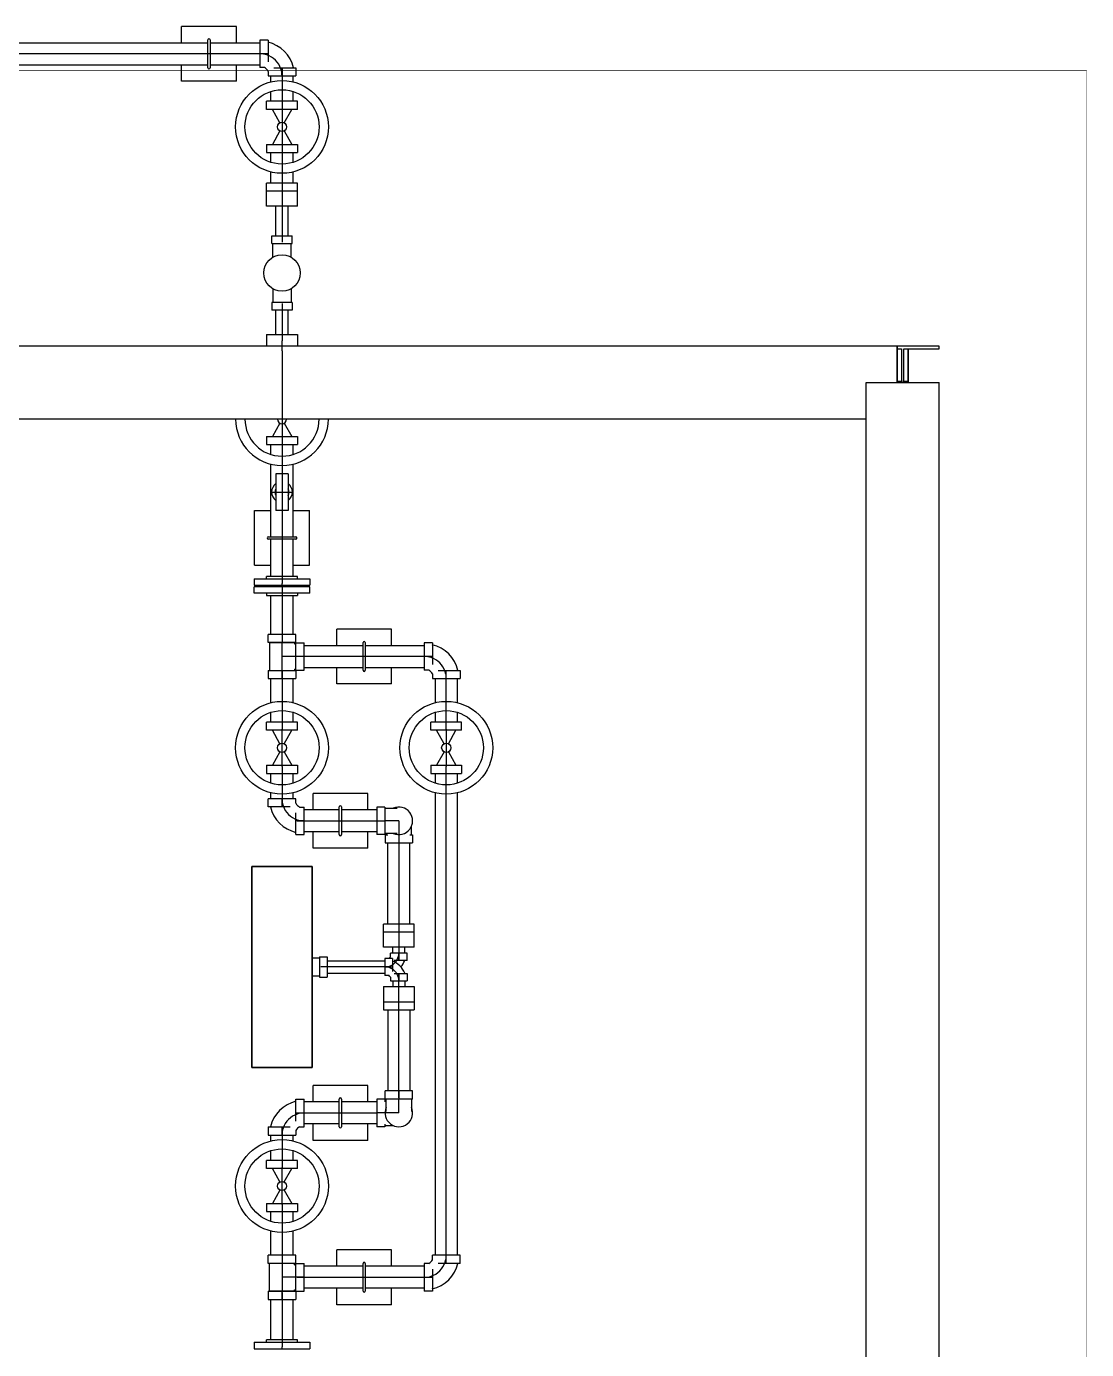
# Model space of a CAD drawing. Header units: inches. Extents: x 517790 to 538444, y 301815 to 302461.
# Drawn here: x 517920.406 to 517923.147, y 302315.29 to 302318.71 of the extents above; entities that cross this region are included whole.
import ezdxf

# ---------------------------------------------------------------- set-up
doc = ezdxf.new("R2010")
doc.units = ezdxf.units.IN
doc.header["$MEASUREMENT"] = 0
doc.layers.add('Layout', color=6, linetype='Continuous', lineweight=15)
doc.layers.add('硅胶总平面底图 工艺装置区', color=253, linetype='Continuous')

msp = doc.modelspace()

# ---------------------------------------------------------------- linework, layer by layer
at = {"layer": 'Layout', "color": 9, "const_width": 0.000914}
msp.add_lwpolyline([(517923.1468, 302310.3742), (517923.1468, 302318.5961), (517917.6656, 302318.5961), (517917.6656, 302310.3742)], close=True, dxfattribs=at)
at = {"layer": '硅胶总平面底图 工艺装置区', "color": 253, "linetype": 'Continuous', "lineweight": -3}
for p, q in [((517920.949, 302318.7095), (517920.8074, 302318.7095)), ((517920.8074, 302318.6672), (517920.8074, 302318.7095)), ((517920.949, 302318.6672), (517920.949, 302318.7095)), ((517919.9913, 302318.6672), (517920.8754, 302318.6672)), ((517920.8754, 302318.6028), (517920.8754, 302318.6746)), ((517920.881, 302318.6746), (517920.881, 302318.6028)), ((517920.881, 302318.6672), (517921.0099, 302318.6672)), ((517921.0099, 302318.6743), (517921.0099, 302318.6031)), ((517921.0309, 302318.6743), (517921.0099, 302318.6743)), ((517921.0309, 302318.6743), (517921.0309, 302318.6178)), ((517920.8754, 302318.6387), (517919.9913, 302318.6387)), ((517920.881, 302318.6387), (517920.8754, 302318.6387)), ((517921.0099, 302318.6387), (517920.881, 302318.6387)), ((517921.0279, 302318.6387), (517921.0099, 302318.6387)), ((517921.0279, 302318.6387), (517921.0099, 302318.6387)), ((517921.0309, 302318.6387), (517921.0279, 302318.6387)), ((517921.0309, 302318.6387), (517921.0309, 302318.6387)), ((517919.9913, 302318.6102), (517920.8754, 302318.6102)), ((517920.8074, 302318.5679), (517920.8074, 302318.6102)), ((517920.881, 302318.6102), (517921.0099, 302318.6102)), ((517920.949, 302318.5679), (517920.949, 302318.6102)), ((517921.0217, 302318.6031), (517921.0099, 302318.6031)), ((517921.0314, 302318.5934), (517921.0314, 302318.5817)), ((517921.0314, 302318.5817), (517921.067, 302318.5817)), ((517921.0385, 302318.5664), (517921.0385, 302318.5817)), ((517921.0461, 302318.6026), (517921.067, 302318.6026)), ((517921.067, 302318.5996), (517921.067, 302318.6026)), ((517921.067, 302318.6026), (517921.067, 302318.6026)), ((517921.067, 302318.6026), (517921.1026, 302318.6026)), ((517921.067, 302318.5996), (517921.067, 302318.5817)), ((517921.067, 302318.5817), (517921.067, 302318.5996)), ((517921.067, 302318.5817), (517921.067, 302318.5698)), ((517921.067, 302318.5817), (517921.1026, 302318.5817)), ((517921.0955, 302318.5664), (517921.0955, 302318.5817)), ((517921.1026, 302318.6026), (517921.1026, 302318.5817)), ((517920.949, 302318.5679), (517920.8074, 302318.5679)), ((517921.067, 302318.5698), (517921.067, 302318.5458)), ((517921.067, 302318.5458), (517921.067, 302318.516)), ((517921.067, 302318.516), (517921.0273, 302318.516)), ((517921.0273, 302318.495), (517921.0273, 302318.516)), ((517921.0385, 302318.516), (517921.0385, 302318.5415)), ((517921.067, 302318.516), (517921.067, 302318.498)), ((517921.1067, 302318.516), (517921.067, 302318.516)), ((517921.0955, 302318.516), (517921.0955, 302318.5415)), ((517921.1067, 302318.495), (517921.1067, 302318.516)), ((517921.067, 302318.495), (517921.0273, 302318.495)), ((517921.0612, 302318.4604), (517921.042, 302318.495)), ((517921.067, 302318.498), (517921.067, 302318.4018)), ((517921.1067, 302318.495), (517921.067, 302318.495)), ((517921.0728, 302318.4604), (517921.092, 302318.495)), ((517921.0612, 302318.4394), (517921.042, 302318.4048)), ((517921.0728, 302318.4394), (517921.092, 302318.4048)), ((517921.0273, 302318.4048), (517921.067, 302318.4048)), ((517921.0273, 302318.4048), (517921.0273, 302318.3838)), ((517921.0273, 302318.3838), (517921.067, 302318.3838)), ((517921.0385, 302318.3583), (517921.0385, 302318.3838)), ((517921.067, 302318.4048), (517921.1067, 302318.4048)), ((517921.067, 302318.4018), (517921.067, 302318.3838)), ((517921.067, 302318.3838), (517921.1067, 302318.3838)), ((517921.067, 302318.3838), (517921.067, 302318.354)), ((517921.0955, 302318.3583), (517921.0955, 302318.3838)), ((517921.1067, 302318.4048), (517921.1067, 302318.3838)), ((517921.067, 302318.354), (517921.067, 302318.33)), ((517921.0385, 302318.3046), (517921.0385, 302318.3335)), ((517921.067, 302318.33), (517921.067, 302318.3046)), ((517921.0955, 302318.3046), (517921.0955, 302318.3335)), ((517921.067, 302318.3046), (517921.0273, 302318.3046)), ((517921.0273, 302318.2446), (517921.0273, 302318.3046)), ((517921.0273, 302318.2836), (517921.0273, 302318.3046)), ((517921.067, 302318.2836), (517921.0273, 302318.2836)), ((517921.1067, 302318.3046), (517921.067, 302318.3046)), ((517921.067, 302318.3046), (517921.067, 302318.2866)), ((517921.067, 302318.2866), (517921.067, 302318.2611)), ((517921.1067, 302318.2836), (517921.067, 302318.2836)), ((517921.1067, 302318.2446), (517921.1067, 302318.3046)), ((517921.1067, 302318.2836), (517921.1067, 302318.3046)), ((517921.067, 302318.2446), (517921.0273, 302318.2446)), ((517921.0512, 302318.1681), (517921.0512, 302318.2446)), ((517921.067, 302318.2611), (517921.067, 302318.2446)), ((517921.067, 302318.2446), (517921.067, 302318.1681)), ((517921.1067, 302318.2446), (517921.067, 302318.2446)), ((517921.0828, 302318.1681), (517921.0828, 302318.2446)), ((517921.0407, 302318.1681), (517921.0933, 302318.1681)), ((517921.0407, 302318.1486), (517921.0407, 302318.1681)), ((517921.067, 302318.1681), (517921.067, 302318.1516)), ((517921.0933, 302318.1486), (517921.0933, 302318.1681)), ((517921.0407, 302318.1486), (517921.0933, 302318.1486)), ((517921.0437, 302318.1134), (517921.0437, 302318.1486)), ((517921.0903, 302318.1134), (517921.0903, 302318.1486)), ((517921.0437, 302318.0312), (517921.0437, 302317.996)), ((517921.0903, 302318.0312), (517921.0903, 302317.996)), ((517921.067, 302317.996), (517921.0407, 302317.996)), ((517921.0407, 302317.996), (517921.0407, 302317.9765)), ((517921.067, 302317.9765), (517921.0407, 302317.9765)), ((517921.0512, 302317.9135), (517921.0512, 302317.9765)), ((517921.0933, 302317.996), (517921.067, 302317.996)), ((517921.067, 302317.993), (517921.067, 302317.9765)), ((517921.0933, 302317.9765), (517921.067, 302317.9765)), ((517921.067, 302317.9765), (517921.067, 302317.9135)), ((517921.0828, 302317.9135), (517921.0828, 302317.9765)), ((517921.0933, 302317.996), (517921.0933, 302317.9765)), ((517921.0273, 302317.9135), (517921.067, 302317.9135)), ((517921.0273, 302317.9135), (517921.0273, 302317.8835)), ((517921.067, 302317.9135), (517921.067, 302317.897)), ((517921.067, 302317.9135), (517921.1067, 302317.9135)), ((517921.067, 302317.8835), (517921.067, 302317.897)), ((517921.1067, 302317.9135), (517921.1067, 302317.8835)), ((517922.6569, 302317.8835), (517917.9369, 302317.8835)), ((517921.067, 302317.8715), (517921.067, 302317.8835)), ((517921.067, 302317.8715), (517921.067, 302317.7428)), ((517922.6581, 302317.8835), (517922.6569, 302317.8835)), ((517922.6569, 302317.8835), (517922.6569, 302317.7891)), ((517922.7662, 302317.8835), (517922.6581, 302317.8835)), ((517922.6581, 302317.792), (517922.6581, 302317.8835)), ((517922.6581, 302317.876), (517922.669, 302317.876)), ((517922.669, 302317.876), (517922.669, 302317.792)), ((517922.6746, 302317.7891), (517922.6746, 302317.876)), ((517922.6746, 302317.876), (517922.7662, 302317.876)), ((517922.6855, 302317.876), (517922.6855, 302317.792)), ((517922.6867, 302317.7891), (517922.6867, 302317.876)), ((517922.7662, 302317.876), (517922.7662, 302317.8835)), ((517922.6718, 302317.792), (517922.6581, 302317.792)), ((517922.6855, 302317.792), (517922.6746, 302317.792)), ((517922.5774, 302310.9924), (517922.5774, 302317.7891)), ((517922.5774, 302317.7891), (517922.7662, 302317.7891)), ((517922.7662, 302310.9924), (517922.7662, 302317.7891)), ((517921.067, 302317.7428), (517921.067, 302317.6947)), ((517922.5774, 302317.6947), (517917.9443, 302317.6947)), ((517921.067, 302317.6947), (517921.067, 302317.6466)), ((517921.0612, 302317.6842), (517921.042, 302317.6496)), ((517921.0728, 302317.6842), (517921.092, 302317.6496)), ((517921.0273, 302317.6496), (517921.067, 302317.6496)), ((517921.0273, 302317.6496), (517921.0273, 302317.6286)), ((517921.0273, 302317.6286), (517921.067, 302317.6286)), ((517921.0385, 302317.6031), (517921.0385, 302317.6286)), ((517921.067, 302317.6496), (517921.1067, 302317.6496)), ((517921.067, 302317.6466), (517921.067, 302317.6286)), ((517921.067, 302317.6286), (517921.067, 302317.5988)), ((517921.067, 302317.6286), (517921.1067, 302317.6286)), ((517921.0955, 302317.6031), (517921.0955, 302317.6286)), ((517921.1067, 302317.6496), (517921.1067, 302317.6286)), ((517921.067, 302317.5988), (517921.067, 302317.5748)), ((517921.0385, 302317.5059), (517921.0385, 302317.5783)), ((517921.0513, 302317.5531), (517921.0513, 302317.5059)), ((517921.0827, 302317.5531), (517921.0513, 302317.5531)), ((517921.067, 302317.5748), (517921.067, 302317.5531)), ((517921.067, 302317.5531), (517921.067, 302317.5059)), ((517921.0827, 302317.5531), (517921.0827, 302317.5059)), ((517921.0955, 302317.5059), (517921.0955, 302317.5783)), ((517921.0385, 302317.5059), (517921.0955, 302317.5059)), ((517921.0385, 302317.3903), (517921.0385, 302317.5059)), ((517921.0513, 302317.5059), (517921.0513, 302317.4587)), ((517921.067, 302317.5059), (517921.067, 302317.4587)), ((517921.067, 302317.5059), (517921.067, 302317.5059)), ((517921.067, 302317.5059), (517921.067, 302317.5059)), ((517921.0827, 302317.5059), (517921.0827, 302317.4587)), ((517921.0955, 302317.3903), (517921.0955, 302317.5059)), ((517920.9962, 302317.3167), (517920.9962, 302317.4583)), ((517920.9962, 302317.4583), (517921.0385, 302317.4583)), ((517921.0827, 302317.4587), (517921.0513, 302317.4587)), ((517921.067, 302317.4587), (517921.067, 302317.3903)), ((517921.0955, 302317.4583), (517921.1378, 302317.4583)), ((517921.1378, 302317.3167), (517921.1378, 302317.4583)), ((517921.0311, 302317.3903), (517921.1029, 302317.3903)), ((517921.1029, 302317.3846), (517921.0311, 302317.3846)), ((517921.0385, 302317.2879), (517921.0385, 302317.3846)), ((517921.067, 302317.3903), (517921.067, 302317.3846)), ((517921.067, 302317.3846), (517921.067, 302317.2879)), ((517921.0955, 302317.2879), (517921.0955, 302317.3846)), ((517920.9962, 302317.3167), (517921.0385, 302317.3167)), ((517921.0955, 302317.3167), (517921.1378, 302317.3167)), ((517920.9951, 302317.2819), (517921.067, 302317.2819)), ((517920.9951, 302317.2819), (517920.9951, 302317.2654)), ((517921.067, 302317.2879), (517921.0273, 302317.2879)), ((517921.0273, 302317.2819), (517921.0273, 302317.2879)), ((517921.067, 302317.2879), (517921.067, 302317.2699)), ((517921.1067, 302317.2879), (517921.067, 302317.2879)), ((517921.067, 302317.2819), (517921.1389, 302317.2819)), ((517921.1067, 302317.2819), (517921.1067, 302317.2879)), ((517921.1389, 302317.2819), (517921.1389, 302317.2654)), ((517920.9951, 302317.2654), (517921.067, 302317.2654)), ((517921.067, 302317.2612), (517920.9951, 302317.2612)), ((517920.9951, 302317.2446), (517920.9951, 302317.2612)), ((517921.067, 302317.2446), (517920.9951, 302317.2446)), ((517921.0273, 302317.2446), (517921.0273, 302317.2386)), ((517921.067, 302317.2654), (517921.067, 302317.2699)), ((517921.067, 302317.2654), (517921.1389, 302317.2654)), ((517921.067, 302317.2612), (517921.067, 302317.2566)), ((517921.1389, 302317.2612), (517921.067, 302317.2612)), ((517921.067, 302317.2566), (517921.067, 302317.2386)), ((517921.1389, 302317.2446), (517921.067, 302317.2446)), ((517921.1067, 302317.2446), (517921.1067, 302317.2386)), ((517921.1389, 302317.2446), (517921.1389, 302317.2612)), ((517921.0273, 302317.2386), (517921.067, 302317.2386)), ((517921.0385, 302317.1382), (517921.0385, 302317.2386)), ((517921.067, 302317.2386), (517921.1067, 302317.2386)), ((517921.067, 302317.2386), (517921.067, 302317.1382)), ((517921.0955, 302317.1382), (517921.0955, 302317.2386)), ((517921.3502, 302317.1519), (517921.2086, 302317.1519)), ((517921.2086, 302317.1096), (517921.2086, 302317.1519)), ((517921.3502, 302317.1096), (517921.3502, 302317.1519)), ((517921.1026, 302317.1382), (517921.0314, 302317.1382)), ((517921.0314, 302317.1172), (517921.0314, 302317.1382)), ((517921.1026, 302317.1172), (517921.0314, 302317.1172)), ((517921.0344, 302317.1172), (517921.0996, 302317.1172)), ((517921.0344, 302317.1172), (517921.0344, 302317.045)), ((517921.067, 302317.1382), (517921.067, 302317.1202)), ((517921.067, 302317.1382), (517921.067, 302317.1202)), ((517921.067, 302317.1202), (517921.067, 302317.1172)), ((517921.067, 302317.045), (517921.067, 302317.1172)), ((517921.067, 302317.1172), (517921.067, 302317.1172)), ((517921.0996, 302317.1172), (517921.0996, 302317.1137)), ((517921.0996, 302317.1137), (517921.1031, 302317.1137)), ((517921.1026, 302317.1172), (517921.1026, 302317.1382)), ((517921.1031, 302317.0811), (517921.1031, 302317.1167)), ((517921.1031, 302317.1167), (517921.1241, 302317.1167)), ((517921.1241, 302317.0811), (517921.1241, 302317.1167)), ((517921.1241, 302317.1096), (517921.2766, 302317.1096)), ((517921.2766, 302317.0453), (517921.2766, 302317.117)), ((517921.2822, 302317.117), (517921.2822, 302317.0453)), ((517921.2822, 302317.1096), (517921.4347, 302317.1096)), ((517921.4347, 302317.1167), (517921.4347, 302317.0455)), ((517921.4557, 302317.1167), (517921.4347, 302317.1167)), ((517921.4557, 302317.1167), (517921.4557, 302317.0602)), ((517921.1031, 302317.0811), (517921.067, 302317.0811)), ((517921.1061, 302317.0811), (517921.1031, 302317.0811)), ((517921.1031, 302317.0455), (517921.1031, 302317.0811)), ((517921.1241, 302317.0811), (517921.1061, 302317.0811)), ((517921.1241, 302317.0811), (517921.1061, 302317.0811)), ((517921.2766, 302317.0811), (517921.1241, 302317.0811)), ((517921.1241, 302317.0455), (517921.1241, 302317.0811)), ((517921.2822, 302317.0811), (517921.2766, 302317.0811)), ((517921.4347, 302317.0811), (517921.2822, 302317.0811)), ((517921.4527, 302317.0811), (517921.4347, 302317.0811)), ((517921.4527, 302317.0811), (517921.4347, 302317.0811)), ((517921.4557, 302317.0811), (517921.4527, 302317.0811)), ((517921.4557, 302317.0811), (517921.4557, 302317.0811)), ((517921.0314, 302317.045), (517921.1026, 302317.045)), ((517921.0314, 302317.045), (517921.0314, 302317.0241)), ((517921.067, 302317.042), (517921.067, 302317.045)), ((517921.067, 302317.0241), (517921.067, 302317.042)), ((517921.067, 302317.042), (517921.067, 302317.0241)), ((517921.0996, 302317.0485), (517921.0996, 302317.045)), ((517921.0996, 302317.0485), (517921.1031, 302317.0485)), ((517921.1026, 302317.045), (517921.1026, 302317.0241)), ((517921.1031, 302317.0455), (517921.1241, 302317.0455)), ((517921.1241, 302317.0527), (517921.2766, 302317.0527)), ((517921.2086, 302317.0103), (517921.2086, 302317.0527)), ((517921.2822, 302317.0527), (517921.4347, 302317.0527)), ((517921.3502, 302317.0103), (517921.3502, 302317.0527)), ((517921.4465, 302317.0455), (517921.4347, 302317.0455)), ((517921.4709, 302317.045), (517921.4918, 302317.045)), ((517921.4918, 302317.042), (517921.4918, 302317.045)), ((517921.4918, 302317.045), (517921.4918, 302317.045)), ((517921.4918, 302317.045), (517921.5274, 302317.045)), ((517921.4918, 302317.0241), (517921.4918, 302317.042)), ((517921.4918, 302317.0241), (517921.4918, 302317.042)), ((517921.5274, 302317.045), (517921.5274, 302317.0241)), ((517921.0314, 302317.0241), (517921.1026, 302317.0241)), ((517921.0385, 302316.9616), (517921.0385, 302317.0241)), ((517921.067, 302317.0241), (517921.067, 302316.965)), ((517921.0955, 302316.9616), (517921.0955, 302317.0241)), ((517921.3502, 302317.0103), (517921.2086, 302317.0103)), ((517921.4562, 302317.0358), (517921.4562, 302317.0241)), ((517921.4562, 302317.0241), (517921.4918, 302317.0241)), ((517921.4633, 302317.0241), (517921.4633, 302316.9616)), ((517921.4918, 302317.0241), (517921.5274, 302317.0241)), ((517921.4918, 302316.965), (517921.4918, 302317.0241)), ((517921.5203, 302317.0241), (517921.5203, 302316.9616)), ((517921.067, 302316.965), (517921.067, 302316.941)), ((517921.067, 302316.941), (517921.067, 302316.9112)), ((517921.4918, 302316.941), (517921.4918, 302316.965)), ((517921.4918, 302316.9112), (517921.4918, 302316.941)), ((517921.067, 302316.9112), (517921.0273, 302316.9112)), ((517921.0273, 302316.8902), (517921.0273, 302316.9112)), ((517921.0385, 302316.9112), (517921.0385, 302316.9367)), ((517921.067, 302316.9112), (517921.067, 302316.8932)), ((517921.1067, 302316.9112), (517921.067, 302316.9112)), ((517921.0955, 302316.9112), (517921.0955, 302316.9367)), ((517921.1067, 302316.8902), (517921.1067, 302316.9112)), ((517921.4918, 302316.9112), (517921.4521, 302316.9112)), ((517921.4521, 302316.8902), (517921.4521, 302316.9112)), ((517921.4633, 302316.9367), (517921.4633, 302316.9112)), ((517921.5315, 302316.9112), (517921.4918, 302316.9112)), ((517921.4918, 302316.8932), (517921.4918, 302316.9112)), ((517921.5203, 302316.9367), (517921.5203, 302316.9112)), ((517921.5315, 302316.8902), (517921.5315, 302316.9112)), ((517921.067, 302316.8902), (517921.0273, 302316.8902)), ((517921.0612, 302316.8556), (517921.042, 302316.8902)), ((517921.067, 302316.797), (517921.067, 302316.8932)), ((517921.1067, 302316.8902), (517921.067, 302316.8902)), ((517921.0728, 302316.8556), (517921.092, 302316.8902)), ((517921.4918, 302316.8902), (517921.4521, 302316.8902)), ((517921.486, 302316.8556), (517921.4668, 302316.8902)), ((517921.4918, 302316.8932), (517921.4918, 302316.797)), ((517921.5315, 302316.8902), (517921.4918, 302316.8902)), ((517921.4976, 302316.8556), (517921.5168, 302316.8902)), ((517921.0612, 302316.8346), (517921.042, 302316.8)), ((517921.0728, 302316.8346), (517921.092, 302316.8)), ((517921.486, 302316.8346), (517921.4668, 302316.8)), ((517921.4976, 302316.8346), (517921.5168, 302316.8)), ((517921.0273, 302316.8), (517921.067, 302316.8)), ((517921.0273, 302316.8), (517921.0273, 302316.779)), ((517921.067, 302316.8), (517921.1067, 302316.8)), ((517921.1067, 302316.8), (517921.1067, 302316.779)), ((517921.4521, 302316.8), (517921.4918, 302316.8)), ((517921.4521, 302316.8), (517921.4521, 302316.779)), ((517921.4918, 302316.8), (517921.5315, 302316.8)), ((517921.5315, 302316.8), (517921.5315, 302316.779)), ((517921.0273, 302316.779), (517921.067, 302316.779)), ((517921.0385, 302316.7535), (517921.0385, 302316.779)), ((517921.067, 302316.797), (517921.067, 302316.779)), ((517921.067, 302316.779), (517921.067, 302316.7492)), ((517921.067, 302316.779), (517921.1067, 302316.779)), ((517921.0955, 302316.7535), (517921.0955, 302316.779)), ((517921.4521, 302316.779), (517921.4918, 302316.779)), ((517921.4633, 302316.779), (517921.4633, 302316.7535)), ((517921.4918, 302316.779), (517921.4918, 302316.797)), ((517921.4918, 302316.779), (517921.5315, 302316.779)), ((517921.4918, 302316.7492), (517921.4918, 302316.779)), ((517921.5203, 302316.779), (517921.5203, 302316.7535)), ((517921.067, 302316.7492), (517921.067, 302316.7252)), ((517921.4918, 302316.7252), (517921.4918, 302316.7492)), ((517921.1026, 302316.7134), (517921.0314, 302316.7134)), ((517921.0314, 302316.6924), (517921.0314, 302316.7134)), ((517921.0385, 302316.7134), (517921.0385, 302316.7287)), ((517921.067, 302316.7252), (517921.067, 302316.7134)), ((517921.067, 302316.6954), (517921.067, 302316.7134)), ((517921.067, 302316.7134), (517921.067, 302316.6954)), ((517921.0955, 302316.7134), (517921.0955, 302316.7287)), ((517921.1026, 302316.7017), (517921.1026, 302316.7134)), ((517921.2888, 302316.7271), (517921.1472, 302316.7271)), ((517921.1472, 302316.6848), (517921.1472, 302316.7271)), ((517921.2888, 302316.6848), (517921.2888, 302316.7271)), ((517921.4633, 302316.7287), (517921.4633, 302315.5334)), ((517921.4918, 302315.5334), (517921.4918, 302316.7252)), ((517921.5203, 302316.7287), (517921.5203, 302315.5334)), ((517921.0879, 302316.6924), (517921.0314, 302316.6924)), ((517921.067, 302316.6924), (517921.067, 302316.6954)), ((517921.067, 302316.6924), (517921.067, 302316.6924)), ((517921.1031, 302316.6207), (517921.1031, 302316.6773)), ((517921.1123, 302316.6919), (517921.1241, 302316.6919)), ((517921.1241, 302316.6207), (517921.1241, 302316.6919)), ((517921.2152, 302316.6848), (517921.1241, 302316.6848)), ((517921.2152, 302316.6205), (517921.2152, 302316.6922)), ((517921.2209, 302316.6922), (517921.2209, 302316.6205)), ((517921.312, 302316.6848), (517921.2209, 302316.6848)), ((517921.312, 302316.6919), (517921.312, 302316.6207)), ((517921.333, 302316.6919), (517921.312, 302316.6919)), ((517921.333, 302316.6919), (517921.333, 302316.6207)), ((517921.333, 302316.6889), (517921.3651, 302316.6889)), ((517921.1061, 302316.6563), (517921.1031, 302316.6563)), ((517921.1031, 302316.6563), (517921.1031, 302316.6563)), ((517921.1241, 302316.6563), (517921.1061, 302316.6563)), ((517921.1061, 302316.6563), (517921.1241, 302316.6563)), ((517921.1241, 302316.6563), (517921.2152, 302316.6563)), ((517921.2152, 302316.6563), (517921.2209, 302316.6563)), ((517921.2209, 302316.6563), (517921.312, 302316.6563)), ((517921.312, 302316.6563), (517921.33, 302316.6563)), ((517921.312, 302316.6563), (517921.33, 302316.6563)), ((517921.33, 302316.6563), (517921.333, 302316.6563)), ((517921.333, 302316.6563), (517921.333, 302316.6563)), ((517921.3691, 302316.6563), (517921.333, 302316.6563)), ((517921.3691, 302316.6563), (517921.3691, 302316.6207)), ((517921.4017, 302316.6202), (517921.4017, 302316.642)), ((517921.1031, 302316.6207), (517921.1241, 302316.6207)), ((517921.2152, 302316.6279), (517921.1241, 302316.6279)), ((517921.1472, 302316.5855), (517921.1472, 302316.6279)), ((517921.312, 302316.6279), (517921.2209, 302316.6279)), ((517921.2888, 302316.5855), (517921.2888, 302316.6279)), ((517921.333, 302316.6207), (517921.312, 302316.6207)), ((517921.3651, 302316.6237), (517921.333, 302316.6237)), ((517921.3335, 302316.6202), (517921.3403, 302316.6202)), ((517921.3335, 302316.6202), (517921.3335, 302316.5993)), ((517921.3335, 302316.5993), (517921.4047, 302316.5993)), ((517921.3365, 302316.6237), (517921.3365, 302316.6202)), ((517921.3406, 302316.3894), (517921.3406, 302316.5993)), ((517921.3691, 302316.6207), (517921.3691, 302316.6172)), ((517921.3691, 302316.6172), (517921.3691, 302316.5993)), ((517921.3691, 302316.5993), (517921.3691, 302316.3894)), ((517921.3976, 302316.3894), (517921.3976, 302316.5993)), ((517921.3979, 302316.6202), (517921.4047, 302316.6202)), ((517921.4047, 302316.6202), (517921.4047, 302316.5993)), ((517921.2888, 302316.5855), (517921.1472, 302316.5855)), ((517920.9891, 302316.5382), (517920.9891, 302316.019)), ((517920.9891, 302316.019), (517920.9891, 302316.5382)), ((517921.1449, 302316.5382), (517920.9891, 302316.5382)), ((517920.9891, 302316.5382), (517921.1449, 302316.5382)), ((517921.1449, 302316.019), (517921.1449, 302316.5382)), ((517921.1449, 302316.5382), (517921.1449, 302316.019)), ((517921.3691, 302316.3894), (517921.3294, 302316.3894)), ((517921.3294, 302316.3295), (517921.3294, 302316.3894)), ((517921.3294, 302316.3685), (517921.3294, 302316.3894)), ((517921.3691, 302316.3685), (517921.3294, 302316.3685)), ((517921.3691, 302316.3894), (517921.3691, 302316.3715)), ((517921.4088, 302316.3894), (517921.3691, 302316.3894)), ((517921.3691, 302316.3715), (517921.3691, 302316.346)), ((517921.4088, 302316.3685), (517921.3691, 302316.3685)), ((517921.4088, 302316.3295), (517921.4088, 302316.3894)), ((517921.4088, 302316.3685), (517921.4088, 302316.3894)), ((517921.3691, 302316.3295), (517921.3294, 302316.3295)), ((517921.3533, 302316.3145), (517921.3533, 302316.3295)), ((517921.3691, 302316.346), (517921.3691, 302316.3295)), ((517921.3691, 302316.3295), (517921.3691, 302316.3145)), ((517921.4088, 302316.3295), (517921.3691, 302316.3295)), ((517921.3848, 302316.3145), (517921.3848, 302316.3295)), ((517921.1449, 302316.3018), (517921.1641, 302316.3018)), ((517921.1641, 302316.3048), (517921.1641, 302316.2785)), ((517921.1641, 302316.3048), (517921.1836, 302316.3048)), ((517921.1836, 302316.3048), (517921.1836, 302316.2785)), ((517921.1836, 302316.2943), (517921.3331, 302316.2943)), ((517921.3331, 302316.3002), (517921.3331, 302316.2568)), ((517921.3526, 302316.3002), (517921.3331, 302316.3002)), ((517921.3908, 302316.3145), (517921.3474, 302316.3145)), ((517921.3474, 302316.3048), (517921.3474, 302316.3145)), ((517921.3526, 302316.3002), (517921.3526, 302316.2664)), ((517921.3908, 302316.295), (517921.3569, 302316.295)), ((517921.3691, 302316.3145), (517921.3691, 302316.298)), ((517921.3691, 302316.298), (517921.3691, 302316.3145)), ((517921.3691, 302316.295), (517921.3691, 302316.298)), ((517921.3691, 302316.295), (517921.3691, 302316.295)), ((517921.3908, 302316.295), (517921.3908, 302316.3145)), ((517921.1449, 302316.2553), (517921.1641, 302316.2553)), ((517921.1641, 302316.2785), (517921.1641, 302316.2523)), ((517921.1836, 302316.2785), (517921.1671, 302316.2785)), ((517921.1836, 302316.2785), (517921.1836, 302316.2523)), ((517921.3331, 302316.2785), (517921.1836, 302316.2785)), ((517921.1836, 302316.2628), (517921.3331, 302316.2628)), ((517921.3331, 302316.2785), (517921.3496, 302316.2785)), ((517921.3496, 302316.2785), (517921.3331, 302316.2785)), ((517921.3428, 302316.2568), (517921.3331, 302316.2568)), ((517921.3496, 302316.2785), (517921.3526, 302316.2785)), ((517921.3526, 302316.2785), (517921.3526, 302316.2785)), ((517921.3569, 302316.262), (517921.3908, 302316.262)), ((517921.3691, 302316.2621), (517921.3691, 302316.262)), ((517921.3691, 302316.262), (517921.3691, 302316.2591)), ((517921.3691, 302316.2591), (517921.3691, 302316.2426)), ((517921.3691, 302316.2426), (517921.3691, 302316.2591)), ((517921.3908, 302316.262), (517921.3908, 302316.2426)), ((517921.1641, 302316.2523), (517921.1836, 302316.2523)), ((517921.3294, 302316.2276), (517921.3691, 302316.2276)), ((517921.3294, 302316.2276), (517921.3294, 302316.1676)), ((517921.3474, 302316.2523), (517921.3474, 302316.2426)), ((517921.3474, 302316.2426), (517921.3908, 302316.2426)), ((517921.3533, 302316.2426), (517921.3533, 302316.2276)), ((517921.3691, 302316.2276), (517921.3691, 302316.2426)), ((517921.3691, 302316.2276), (517921.4088, 302316.2276)), ((517921.3691, 302316.2111), (517921.3691, 302316.2276)), ((517921.3848, 302316.2426), (517921.3848, 302316.2276)), ((517921.4088, 302316.2276), (517921.4088, 302316.1676)), ((517921.3294, 302316.1886), (517921.3691, 302316.1886)), ((517921.3294, 302316.1886), (517921.3294, 302316.1676)), ((517921.3691, 302316.1856), (517921.3691, 302316.2111)), ((517921.3691, 302316.1886), (517921.4088, 302316.1886)), ((517921.3691, 302316.1676), (517921.3691, 302316.1856)), ((517921.4088, 302316.1886), (517921.4088, 302316.1676)), ((517921.3294, 302316.1676), (517921.3691, 302316.1676)), ((517921.3406, 302316.1676), (517921.3406, 302315.9582)), ((517921.3691, 302315.9582), (517921.3691, 302316.1676)), ((517921.3691, 302316.1676), (517921.4088, 302316.1676)), ((517921.3976, 302316.1676), (517921.3976, 302315.9582)), ((517920.9891, 302316.019), (517921.1449, 302316.019)), ((517921.1449, 302316.019), (517920.9891, 302316.019)), ((517921.2888, 302315.9719), (517921.1472, 302315.9719)), ((517921.1472, 302315.9296), (517921.1472, 302315.9719)), ((517921.2888, 302315.9296), (517921.2888, 302315.9719)), ((517921.4047, 302315.9582), (517921.3335, 302315.9582)), ((517921.3335, 302315.9372), (517921.3335, 302315.9582)), ((517921.3691, 302315.9402), (517921.3691, 302315.9582)), ((517921.3691, 302315.9582), (517921.3691, 302315.9402)), ((517921.4047, 302315.9372), (517921.4047, 302315.9582)), ((517921.1031, 302315.8802), (517921.1031, 302315.9367)), ((517921.1031, 302315.9367), (517921.1241, 302315.9367)), ((517921.1241, 302315.8655), (517921.1241, 302315.9367)), ((517921.2152, 302315.9296), (517921.1241, 302315.9296)), ((517921.2152, 302315.8653), (517921.2152, 302315.937)), ((517921.2209, 302315.937), (517921.2209, 302315.8653)), ((517921.312, 302315.9296), (517921.2209, 302315.9296)), ((517921.312, 302315.9367), (517921.312, 302315.8655)), ((517921.333, 302315.9367), (517921.312, 302315.9367)), ((517921.333, 302315.9367), (517921.333, 302315.9299)), ((517921.3365, 302315.9337), (517921.333, 302315.9337)), ((517921.4047, 302315.9372), (517921.3335, 302315.9372)), ((517921.3365, 302315.9051), (517921.3365, 302315.9372)), ((517921.3691, 302315.9402), (517921.3691, 302315.9372)), ((517921.3691, 302315.9372), (517921.3691, 302315.9372)), ((517921.3691, 302315.9011), (517921.3691, 302315.9372)), ((517921.4017, 302315.9372), (517921.4017, 302315.9051)), ((517921.1031, 302315.9011), (517921.1031, 302315.9011)), ((517921.1031, 302315.9011), (517921.1061, 302315.9011)), ((517921.1061, 302315.9011), (517921.1241, 302315.9011)), ((517921.1061, 302315.9011), (517921.1241, 302315.9011)), ((517921.1241, 302315.9011), (517921.2152, 302315.9011)), ((517921.2152, 302315.9011), (517921.2209, 302315.9011)), ((517921.2209, 302315.9011), (517921.312, 302315.9011)), ((517921.33, 302315.9011), (517921.312, 302315.9011)), ((517921.3335, 302315.9011), (517921.33, 302315.9011)), ((517921.3691, 302315.9011), (517921.3335, 302315.9011)), ((517921.0314, 302315.865), (517921.0879, 302315.865)), ((517921.0314, 302315.865), (517921.0314, 302315.8441)), ((517921.0314, 302315.8441), (517921.1026, 302315.8441)), ((517921.0385, 302315.8288), (517921.0385, 302315.8441)), ((517921.067, 302315.865), (517921.067, 302315.865)), ((517921.067, 302315.862), (517921.067, 302315.865)), ((517921.067, 302315.8441), (517921.067, 302315.862)), ((517921.067, 302315.862), (517921.067, 302315.8441)), ((517921.067, 302315.8441), (517921.067, 302315.8322)), ((517921.0955, 302315.8288), (517921.0955, 302315.8441)), ((517921.1026, 302315.8558), (517921.1026, 302315.8441)), ((517921.1123, 302315.8655), (517921.1241, 302315.8655)), ((517921.2152, 302315.8727), (517921.1241, 302315.8727)), ((517921.1472, 302315.8303), (517921.1472, 302315.8727)), ((517921.312, 302315.8727), (517921.2209, 302315.8727)), ((517921.2888, 302315.8303), (517921.2888, 302315.8727)), ((517921.333, 302315.8655), (517921.312, 302315.8655)), ((517921.333, 302315.8723), (517921.333, 302315.8655)), ((517921.333, 302315.8685), (517921.3548, 302315.8685)), ((517921.067, 302315.8322), (517921.067, 302315.8082)), ((517921.067, 302315.8082), (517921.067, 302315.7784)), ((517921.2888, 302315.8303), (517921.1472, 302315.8303)), ((517921.067, 302315.7784), (517921.0273, 302315.7784)), ((517921.0273, 302315.7574), (517921.0273, 302315.7784)), ((517921.0385, 302315.7784), (517921.0385, 302315.8039)), ((517921.067, 302315.7784), (517921.067, 302315.7604)), ((517921.1067, 302315.7784), (517921.067, 302315.7784)), ((517921.0955, 302315.7784), (517921.0955, 302315.8039)), ((517921.1067, 302315.7574), (517921.1067, 302315.7784)), ((517921.067, 302315.7574), (517921.0273, 302315.7574)), ((517921.0612, 302315.7228), (517921.042, 302315.7574)), ((517921.067, 302315.6642), (517921.067, 302315.7604)), ((517921.1067, 302315.7574), (517921.067, 302315.7574)), ((517921.0728, 302315.7228), (517921.092, 302315.7574)), ((517921.0612, 302315.7018), (517921.042, 302315.6672)), ((517921.0728, 302315.7018), (517921.092, 302315.6672)), ((517921.0273, 302315.6672), (517921.067, 302315.6672)), ((517921.0273, 302315.6672), (517921.0273, 302315.6462)), ((517921.0273, 302315.6462), (517921.067, 302315.6462)), ((517921.0385, 302315.6207), (517921.0385, 302315.6462)), ((517921.067, 302315.6672), (517921.1067, 302315.6672)), ((517921.067, 302315.6642), (517921.067, 302315.6462)), ((517921.067, 302315.6462), (517921.067, 302315.6164)), ((517921.067, 302315.6462), (517921.1067, 302315.6462)), ((517921.0955, 302315.6207), (517921.0955, 302315.6462)), ((517921.1067, 302315.6672), (517921.1067, 302315.6462)), ((517921.067, 302315.6164), (517921.067, 302315.5924)), ((517921.0385, 302315.5334), (517921.0385, 302315.5959)), ((517921.067, 302315.5924), (517921.067, 302315.5334)), ((517921.0955, 302315.5334), (517921.0955, 302315.5959)), ((517921.2086, 302315.5048), (517921.2086, 302315.5471)), ((517921.3502, 302315.5471), (517921.2086, 302315.5471)), ((517921.3502, 302315.5048), (517921.3502, 302315.5471)), ((517921.1026, 302315.5334), (517921.0314, 302315.5334)), ((517921.0314, 302315.5124), (517921.0314, 302315.5334)), ((517921.1026, 302315.5124), (517921.0314, 302315.5124)), ((517921.0344, 302315.4402), (517921.0344, 302315.5124)), ((517921.067, 302315.5334), (517921.067, 302315.5154)), ((517921.067, 302315.5334), (517921.067, 302315.5154)), ((517921.067, 302315.5154), (517921.067, 302315.5124)), ((517921.067, 302315.5124), (517921.067, 302315.4402)), ((517921.0996, 302315.5089), (517921.0996, 302315.5124)), ((517921.0996, 302315.5089), (517921.1031, 302315.5089)), ((517921.1026, 302315.5124), (517921.1026, 302315.5334)), ((517921.1031, 302315.4407), (517921.1031, 302315.5119)), ((517921.1031, 302315.5119), (517921.1241, 302315.5119)), ((517921.1241, 302315.4407), (517921.1241, 302315.5119)), ((517921.2766, 302315.5048), (517921.1241, 302315.5048)), ((517921.2766, 302315.4405), (517921.2766, 302315.5122)), ((517921.2822, 302315.5122), (517921.2822, 302315.4405)), ((517921.4347, 302315.5048), (517921.2822, 302315.5048)), ((517921.4347, 302315.5119), (517921.4347, 302315.4763)), ((517921.4465, 302315.5119), (517921.4347, 302315.5119)), ((517921.5274, 302315.5334), (517921.4562, 302315.5334)), ((517921.4562, 302315.5217), (517921.4562, 302315.5334)), ((517921.5274, 302315.5124), (517921.4709, 302315.5124)), ((517921.4918, 302315.5154), (517921.4918, 302315.5334)), ((517921.4918, 302315.5154), (517921.4918, 302315.5334)), ((517921.4918, 302315.5124), (517921.4918, 302315.5154)), ((517921.4918, 302315.5124), (517921.4918, 302315.5124)), ((517921.5274, 302315.5124), (517921.5274, 302315.5334)), ((517921.1031, 302315.4763), (517921.067, 302315.4763)), ((517921.1061, 302315.4763), (517921.1031, 302315.4763)), ((517921.1061, 302315.4763), (517921.1241, 302315.4763)), ((517921.1241, 302315.4763), (517921.1061, 302315.4763)), ((517921.1241, 302315.4763), (517921.2766, 302315.4763)), ((517921.2766, 302315.4763), (517921.2822, 302315.4763)), ((517921.2822, 302315.4763), (517921.4347, 302315.4763)), ((517921.4347, 302315.4763), (517921.4527, 302315.4763)), ((517921.4347, 302315.4763), (517921.4527, 302315.4763)), ((517921.4347, 302315.4763), (517921.4347, 302315.4407)), ((517921.4527, 302315.4763), (517921.4557, 302315.4763)), ((517921.4557, 302315.4973), (517921.4557, 302315.4763)), ((517921.4557, 302315.4763), (517921.4557, 302315.4763)), ((517921.4557, 302315.4763), (517921.4557, 302315.4407)), ((517921.0314, 302315.4402), (517921.1026, 302315.4402)), ((517921.0314, 302315.4402), (517921.0314, 302315.4193)), ((517921.0996, 302315.4402), (517921.0344, 302315.4402)), ((517921.067, 302315.4402), (517921.067, 302315.4402)), ((517921.067, 302315.4372), (517921.067, 302315.4402)), ((517921.067, 302315.4372), (517921.067, 302315.4193)), ((517921.067, 302315.4193), (517921.067, 302315.4372)), ((517921.0996, 302315.4402), (517921.0996, 302315.4437)), ((517921.0996, 302315.4437), (517921.1031, 302315.4437)), ((517921.1026, 302315.4402), (517921.1026, 302315.4193)), ((517921.1031, 302315.4407), (517921.1241, 302315.4407)), ((517921.2766, 302315.4479), (517921.1241, 302315.4479)), ((517921.2086, 302315.4055), (517921.2086, 302315.4479)), ((517921.4347, 302315.4479), (517921.2822, 302315.4479)), ((517921.3502, 302315.4055), (517921.3502, 302315.4479)), ((517921.4557, 302315.4407), (517921.4347, 302315.4407)), ((517921.0314, 302315.4193), (517921.1026, 302315.4193)), ((517921.0385, 302315.3143), (517921.0385, 302315.4193)), ((517921.067, 302315.4193), (517921.067, 302315.3143)), ((517921.0955, 302315.3143), (517921.0955, 302315.4193)), ((517921.3502, 302315.4055), (517921.2086, 302315.4055)), ((517920.9951, 302315.3083), (517921.067, 302315.3083)), ((517920.9951, 302315.3083), (517920.9951, 302315.2917)), ((517921.067, 302315.3143), (517921.0273, 302315.3143)), ((517921.0273, 302315.3083), (517921.0273, 302315.3143)), ((517921.1067, 302315.3143), (517921.067, 302315.3143)), ((517921.067, 302315.3143), (517921.067, 302315.2963)), ((517921.067, 302315.3083), (517921.1389, 302315.3083)), ((517921.067, 302315.2917), (517921.067, 302315.2963)), ((517921.1067, 302315.3083), (517921.1067, 302315.3143)), ((517921.1389, 302315.3083), (517921.1389, 302315.2917)), ((517920.9951, 302315.2917), (517921.067, 302315.2917)), ((517921.067, 302315.2917), (517921.1389, 302315.2917))]:
    msp.add_line(p, q, dxfattribs=at)
for centre, radius in [((517921.067, 302318.4499), 0.1199), ((517921.067, 302318.4499), 0.0959), ((517921.067, 302318.4499), 0.012), ((517921.067, 302318.0723), 0.0472), ((517921.067, 302318.0723), 0.0472), ((517921.067, 302316.8451), 0.1199), ((517921.067, 302316.8451), 0.0959), ((517921.4918, 302316.8451), 0.1199), ((517921.4918, 302316.8451), 0.0959), ((517921.067, 302316.8451), 0.012), ((517921.4918, 302316.8451), 0.012), ((517921.067, 302315.7123), 0.1199), ((517921.067, 302315.7123), 0.0959), ((517921.067, 302315.7123), 0.012)]:
    msp.add_circle(centre, radius, dxfattribs=at)
for centre, radius, start, end in [((517920.8782, 302318.6746), 0.00283, 0, 180), ((517921.0099, 302318.5817), 0.0897, 13.524, 76.476), ((517921.0099, 302318.5817), 0.0571, 71.6316, 90), ((517921.0099, 302318.5817), 0.0571, 18.3684, 71.6316), ((517920.8782, 302318.6028), 0.00283, 180, 0), ((517921.0099, 302318.5817), 0.0245, 28.6636, 61.3364), ((517921.0099, 302318.5817), 0.0571, 0, 18.3684), ((517921.067, 302317.6947), 0.1199, 180, 270), ((517921.067, 302317.6947), 0.0959, 180, 270), ((517921.067, 302317.6947), 0.012, 180, 270), ((517921.067, 302317.6947), 0.012, 270, 0), ((517921.067, 302317.6947), 0.1199, 270, 0), ((517921.067, 302317.6947), 0.0959, 270, 0), ((517921.067, 302317.5059), 0.027, 125.6391, 234.3609), ((517921.067, 302317.5059), 0.027, 305.6391, 54.3609), ((517921.067, 302317.5059), 0.018, 150.9287, 209.0713), ((517921.067, 302317.5059), 0.018, 330.9287, 29.0713), ((517921.0311, 302317.3875), 0.00283, 90, 270), ((517921.1029, 302317.3875), 0.00283, 270, 90), ((517921.2794, 302317.117), 0.00283, 0, 180), ((517921.4347, 302317.0241), 0.0897, 13.524, 76.476), ((517921.4347, 302317.0241), 0.0571, 71.6316, 90), ((517921.4347, 302317.0241), 0.0571, 18.3684, 71.6316), ((517921.2794, 302317.0453), 0.00283, 180, 0), ((517921.4347, 302317.0241), 0.0245, 28.6636, 61.3364), ((517921.4347, 302317.0241), 0.0571, 0, 18.3684), ((517921.1241, 302316.7134), 0.0571, 180, 198.3684), ((517921.1241, 302316.7134), 0.0245, 208.6636, 241.3364), ((517921.1241, 302316.7134), 0.0897, 193.524, 256.476), ((517921.1241, 302316.7134), 0.0571, 198.3684, 251.6316), ((517921.218, 302316.6922), 0.00283, 0, 180), ((517921.3691, 302316.6563), 0.0356, 246.3231, 113.6769), ((517921.1241, 302316.7134), 0.0571, 251.6316, 270), ((517921.218, 302316.6205), 0.00283, 180, 0), ((517921.3331, 302316.3145), 0.036, 270, 317.7474), ((517921.3331, 302316.3145), 0.0173, 304.2704, 325.7296), ((517921.3331, 302316.2426), 0.0547, 20.8662, 69.1338), ((517921.3331, 302316.3145), 0.036, 317.7474, 332.7204), ((517921.3331, 302316.3145), 0.036, 332.7204, 0), ((517921.3331, 302316.3145), 0.0547, 318.8605, 339.1338), ((517921.3331, 302316.2426), 0.036, 62.7204, 90), ((517921.3331, 302316.2426), 0.0173, 34.2704, 55.7296), ((517921.3331, 302316.2426), 0.036, 27.2796, 62.7204), ((517921.3331, 302316.2426), 0.036, 0, 27.2796), ((517921.1241, 302315.8441), 0.0897, 103.524, 166.476), ((517921.218, 302315.937), 0.00283, 0, 180), ((517921.3691, 302315.9011), 0.0356, 156.3231, 23.6769), ((517921.1241, 302315.8441), 0.0571, 108.3684, 161.6316), ((517921.1241, 302315.8441), 0.0571, 90, 108.3684), ((517921.1241, 302315.8441), 0.0571, 161.6316, 180), ((517921.1241, 302315.8441), 0.0245, 118.6636, 151.3364), ((517921.218, 302315.8653), 0.00283, 180, 0), ((517921.2794, 302315.5122), 0.00283, 0, 180), ((517921.4347, 302315.5334), 0.0245, 298.6636, 331.3364), ((517921.4347, 302315.5334), 0.0571, 288.3684, 341.6316), ((517921.4347, 302315.5334), 0.0897, 283.524, 346.476), ((517921.4347, 302315.5334), 0.0571, 341.6316, 0), ((517921.4347, 302315.5334), 0.0571, 270, 288.3684), ((517921.2794, 302315.4405), 0.00283, 180, 0)]:
    msp.add_arc(centre, radius, start, end, dxfattribs=at)

doc.saveas('drawing.dxf')
